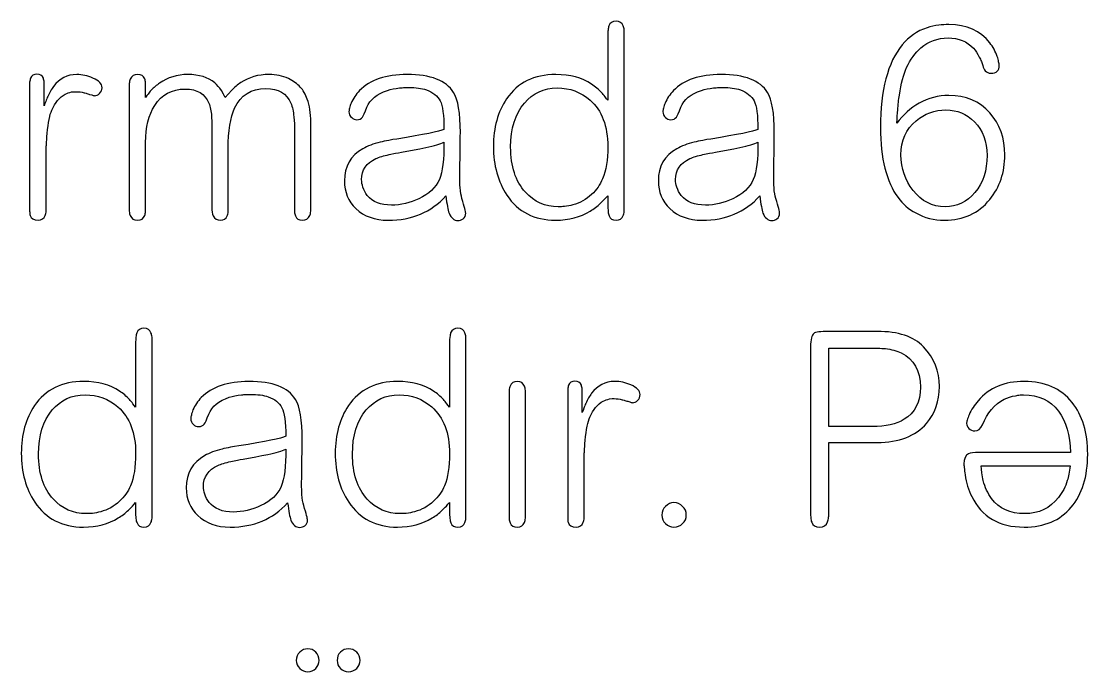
# Model space of a CAD drawing. Header units: centimetres. Extents: x -18.6 to 18.8, y -13 to 11.8.
# Drawn here: x -9.683 to -7.903, y 6.464 to 7.551 of the extents above; entities that cross this region are included whole.
import ezdxf

# ---------------------------------------------------------------- set-up
doc = ezdxf.new("R2010")
doc.units = ezdxf.units.CM
doc.header["$MEASUREMENT"] = 0
doc.layers.add('Layer 1', color=7, linetype='Continuous')

msp = doc.modelspace()

# ---------------------------------------------------------------- linework, layer by layer
at = {"layer": 'Layer 1', "color": 250}
for points, knots in [([(-8.70405, 7.52813), (-8.70405, 7.53142), (-8.7039, 7.53396), (-8.7036, 7.53576), (-8.7033, 7.53875), (-8.70285, 7.54114), (-8.70225, 7.54294), (-8.70016, 7.54803), (-8.69612, 7.55057), (-8.69013, 7.55057), (-8.68415, 7.55057), (-8.68026, 7.54803), (-8.67846, 7.54294), (-8.67757, 7.54114), (-8.67697, 7.53875), (-8.67667, 7.53576), (-8.67667, 7.53576), (-8.67667, 7.23323), (-8.67667, 7.23323), (-8.67697, 7.23023), (-8.67757, 7.22784), (-8.67846, 7.22604), (-8.68026, 7.22096), (-8.68415, 7.21841), (-8.69013, 7.21841), (-8.69612, 7.21841), (-8.70001, 7.22081), (-8.7018, 7.2256), (-8.7027, 7.22769), (-8.7033, 7.23008), (-8.7036, 7.23278), (-8.7036, 7.23278), (-8.70405, 7.24086), (-8.70405, 7.24086), (-8.70405, 7.24086), (-8.70405, 7.25926), (-8.70405, 7.25926), (-8.70405, 7.25926), (-8.70674, 7.25657), (-8.70674, 7.25657), (-8.70674, 7.25657), (-8.70944, 7.25342), (-8.70944, 7.25342), (-8.71183, 7.25103), (-8.71407, 7.24879), (-8.71617, 7.24669), (-8.72155, 7.2416), (-8.72724, 7.23727), (-8.73323, 7.23367), (-8.74968, 7.2235), (-8.76898, 7.21841), (-8.79113, 7.21841), (-8.82674, 7.21841), (-8.85382, 7.23233), (-8.87237, 7.26016), (-8.88733, 7.2826), (-8.89481, 7.30983), (-8.89481, 7.34185), (-8.89481, 7.37297), (-8.88748, 7.39945), (-8.87282, 7.4213), (-8.85427, 7.44823), (-8.82689, 7.4617), (-8.79068, 7.4617), (-8.76704, 7.4617), (-8.74714, 7.45631), (-8.73098, 7.44554), (-8.725, 7.44165), (-8.71946, 7.43701), (-8.71437, 7.43162), (-8.71258, 7.42953), (-8.71063, 7.42713), (-8.70854, 7.42444), (-8.70854, 7.42444), (-8.70629, 7.4213), (-8.70629, 7.4213), (-8.70629, 7.4213), (-8.70405, 7.41861), (-8.70405, 7.41861), (-8.70405, 7.41861), (-8.70405, 7.52813), (-8.70405, 7.52813)], [0, 0, 0, 0, 0.037037, 0.037037, 0.037037, 0.0740741, 0.0740741, 0.0740741, 0.1111111, 0.1111111, 0.1111111, 0.1481481, 0.1481481, 0.1481481, 0.1851852, 0.1851852, 0.1851852, 0.2222222, 0.2222222, 0.2222222, 0.2592593, 0.2592593, 0.2592593, 0.2962963, 0.2962963, 0.2962963, 0.3333333, 0.3333333, 0.3333333, 0.3703704, 0.3703704, 0.3703704, 0.4074074, 0.4074074, 0.4074074, 0.4444444, 0.4444444, 0.4444444, 0.4814815, 0.4814815, 0.4814815, 0.5185185, 0.5185185, 0.5185185, 0.5555556, 0.5555556, 0.5555556, 0.5925926, 0.5925926, 0.5925926, 0.6296296, 0.6296296, 0.6296296, 0.6666667, 0.6666667, 0.6666667, 0.7037037, 0.7037037, 0.7037037, 0.7407407, 0.7407407, 0.7407407, 0.7777778, 0.7777778, 0.7777778, 0.8148148, 0.8148148, 0.8148148, 0.8518519, 0.8518519, 0.8518519, 0.8888889, 0.8888889, 0.8888889, 0.9259259, 0.9259259, 0.9259259, 0.962963, 0.962963, 0.962963, 1, 1, 1, 1]), ([(-8.22152, 7.38045), (-8.21135, 7.39452), (-8.19908, 7.40559), (-8.18471, 7.41367), (-8.16915, 7.42235), (-8.15254, 7.42668), (-8.13489, 7.42668), (-8.10676, 7.42668), (-8.08402, 7.41696), (-8.06666, 7.39751), (-8.04991, 7.37896), (-8.04153, 7.35562), (-8.04153, 7.32749), (-8.04153, 7.29846), (-8.04991, 7.27362), (-8.06666, 7.25298), (-8.08552, 7.22993), (-8.11065, 7.21841), (-8.14207, 7.21841), (-8.15973, 7.21841), (-8.17574, 7.22245), (-8.1901, 7.23053), (-8.20207, 7.23712), (-8.21194, 7.24564), (-8.21972, 7.25612), (-8.23917, 7.28245), (-8.2489, 7.3215), (-8.2489, 7.37327), (-8.2489, 7.43581), (-8.23693, 7.48174), (-8.21299, 7.51107), (-8.20162, 7.52484), (-8.18771, 7.53441), (-8.17125, 7.5398), (-8.16496, 7.54189), (-8.15838, 7.54339), (-8.1515, 7.54429), (-8.14641, 7.54488), (-8.14087, 7.54518), (-8.13489, 7.54518), (-8.10497, 7.54518), (-8.08222, 7.53501), (-8.06666, 7.51466), (-8.06128, 7.50778), (-8.05709, 7.50015), (-8.05409, 7.49177), (-8.0532, 7.48878), (-8.05245, 7.48578), (-8.05185, 7.48279), (-8.05125, 7.4804), (-8.05095, 7.47845), (-8.05095, 7.47696), (-8.05095, 7.46828), (-8.05544, 7.46394), (-8.06442, 7.46394), (-8.06861, 7.46394), (-8.0719, 7.46529), (-8.07429, 7.46798), (-8.07579, 7.47007), (-8.07714, 7.47307), (-8.07833, 7.47696), (-8.07923, 7.47935), (-8.07998, 7.48145), (-8.08058, 7.48324), (-8.08177, 7.48593), (-8.08297, 7.48848), (-8.08417, 7.49087), (-8.08686, 7.49656), (-8.09015, 7.50149), (-8.09404, 7.50568), (-8.10452, 7.51706), (-8.11858, 7.52274), (-8.13624, 7.52274), (-8.15359, 7.52274), (-8.1687, 7.5172), (-8.18157, 7.50613), (-8.19115, 7.49775), (-8.19908, 7.48683), (-8.20536, 7.47337), (-8.21075, 7.462), (-8.21479, 7.44658), (-8.21748, 7.42713), (-8.21868, 7.41965), (-8.21957, 7.41142), (-8.22017, 7.40245), (-8.22077, 7.39616), (-8.22122, 7.38883), (-8.22152, 7.38045)], [0, 0, 0, 0, 0.0344828, 0.0344828, 0.0344828, 0.0689655, 0.0689655, 0.0689655, 0.1034483, 0.1034483, 0.1034483, 0.137931, 0.137931, 0.137931, 0.1724138, 0.1724138, 0.1724138, 0.2068966, 0.2068966, 0.2068966, 0.2413793, 0.2413793, 0.2413793, 0.2758621, 0.2758621, 0.2758621, 0.3103448, 0.3103448, 0.3103448, 0.3448276, 0.3448276, 0.3448276, 0.3793103, 0.3793103, 0.3793103, 0.4137931, 0.4137931, 0.4137931, 0.4482759, 0.4482759, 0.4482759, 0.4827586, 0.4827586, 0.4827586, 0.5172414, 0.5172414, 0.5172414, 0.5517241, 0.5517241, 0.5517241, 0.5862069, 0.5862069, 0.5862069, 0.6206897, 0.6206897, 0.6206897, 0.6551724, 0.6551724, 0.6551724, 0.6896552, 0.6896552, 0.6896552, 0.7241379, 0.7241379, 0.7241379, 0.7586207, 0.7586207, 0.7586207, 0.7931034, 0.7931034, 0.7931034, 0.8275862, 0.8275862, 0.8275862, 0.862069, 0.862069, 0.862069, 0.8965517, 0.8965517, 0.8965517, 0.9310345, 0.9310345, 0.9310345, 0.9655172, 0.9655172, 0.9655172, 1, 1, 1, 1]), ([(-9.64127, 7.23367), (-9.64127, 7.23068), (-9.64172, 7.22829), (-9.64262, 7.22649), (-9.64441, 7.22111), (-9.64845, 7.21841), (-9.65473, 7.21841), (-9.66162, 7.21841), (-9.66596, 7.22111), (-9.66775, 7.22649), (-9.66835, 7.22829), (-9.66865, 7.23068), (-9.66865, 7.23367), (-9.66865, 7.23367), (-9.66865, 7.44868), (-9.66865, 7.44868), (-9.66835, 7.45137), (-9.6679, 7.45362), (-9.6673, 7.45541), (-9.66551, 7.4599), (-9.66192, 7.46214), (-9.65653, 7.46214), (-9.65114, 7.46214), (-9.64755, 7.4599), (-9.64576, 7.45541), (-9.64516, 7.45362), (-9.64471, 7.45137), (-9.64441, 7.44868), (-9.64441, 7.44868), (-9.64441, 7.40963), (-9.64441, 7.40963), (-9.64441, 7.40963), (-9.64306, 7.41322), (-9.64306, 7.41322), (-9.64306, 7.41322), (-9.64172, 7.41681), (-9.64172, 7.41681), (-9.64082, 7.4198), (-9.63977, 7.4225), (-9.63858, 7.42489), (-9.63558, 7.43147), (-9.63229, 7.43716), (-9.6287, 7.44195), (-9.61883, 7.45511), (-9.60596, 7.4617), (-9.5901, 7.4617), (-9.58112, 7.4617), (-9.57214, 7.45975), (-9.56317, 7.45586), (-9.55299, 7.45137), (-9.54791, 7.44599), (-9.54791, 7.4397), (-9.54791, 7.43581), (-9.54925, 7.43252), (-9.55195, 7.42983), (-9.55464, 7.42743), (-9.55733, 7.42624), (-9.56002, 7.42624), (-9.56062, 7.42624), (-9.56347, 7.42698), (-9.56855, 7.42848), (-9.57065, 7.42908), (-9.57259, 7.42968), (-9.57439, 7.43028), (-9.57618, 7.43087), (-9.57723, 7.43117), (-9.57753, 7.43117), (-9.58202, 7.43237), (-9.58651, 7.43297), (-9.591, 7.43297), (-9.591, 7.43297), (-9.59459, 7.43297), (-9.59459, 7.43297), (-9.59459, 7.43297), (-9.59908, 7.43252), (-9.59908, 7.43252), (-9.60267, 7.43162), (-9.60611, 7.43043), (-9.6094, 7.42893), (-9.61868, 7.42384), (-9.62616, 7.41486), (-9.63184, 7.402), (-9.63513, 7.39482), (-9.63768, 7.3818), (-9.63947, 7.36295), (-9.64007, 7.35666), (-9.64052, 7.35023), (-9.64082, 7.34365), (-9.64112, 7.34125), (-9.64127, 7.33901), (-9.64127, 7.33691), (-9.64127, 7.33691), (-9.64127, 7.23367), (-9.64127, 7.23367)], [0, 0, 0, 0, 0.0322581, 0.0322581, 0.0322581, 0.0645161, 0.0645161, 0.0645161, 0.0967742, 0.0967742, 0.0967742, 0.1290323, 0.1290323, 0.1290323, 0.1612903, 0.1612903, 0.1612903, 0.1935484, 0.1935484, 0.1935484, 0.2258065, 0.2258065, 0.2258065, 0.2580645, 0.2580645, 0.2580645, 0.2903226, 0.2903226, 0.2903226, 0.3225806, 0.3225806, 0.3225806, 0.3548387, 0.3548387, 0.3548387, 0.3870968, 0.3870968, 0.3870968, 0.4193548, 0.4193548, 0.4193548, 0.4516129, 0.4516129, 0.4516129, 0.483871, 0.483871, 0.483871, 0.516129, 0.516129, 0.516129, 0.5483871, 0.5483871, 0.5483871, 0.5806452, 0.5806452, 0.5806452, 0.6129032, 0.6129032, 0.6129032, 0.6451613, 0.6451613, 0.6451613, 0.6774194, 0.6774194, 0.6774194, 0.7096774, 0.7096774, 0.7096774, 0.7419355, 0.7419355, 0.7419355, 0.7741935, 0.7741935, 0.7741935, 0.8064516, 0.8064516, 0.8064516, 0.8387097, 0.8387097, 0.8387097, 0.8709677, 0.8709677, 0.8709677, 0.9032258, 0.9032258, 0.9032258, 0.9354839, 0.9354839, 0.9354839, 0.9677419, 0.9677419, 0.9677419, 1, 1, 1, 1]), ([(-9.19959, 7.23323), (-9.19989, 7.23023), (-9.20049, 7.22784), (-9.20139, 7.22604), (-9.20348, 7.22096), (-9.20752, 7.21841), (-9.2135, 7.21841), (-9.21949, 7.21841), (-9.22338, 7.22081), (-9.22517, 7.2256), (-9.22607, 7.22769), (-9.22667, 7.23008), (-9.22697, 7.23278), (-9.22697, 7.23278), (-9.22697, 7.37955), (-9.22697, 7.37955), (-9.22697, 7.37955), (-9.22787, 7.39122), (-9.22787, 7.39122), (-9.22847, 7.4002), (-9.23011, 7.40768), (-9.23281, 7.41367), (-9.23969, 7.43013), (-9.2536, 7.43836), (-9.27455, 7.43836), (-9.29909, 7.43836), (-9.31644, 7.42743), (-9.32662, 7.40559), (-9.3338, 7.38973), (-9.33739, 7.36729), (-9.33739, 7.33826), (-9.33739, 7.33826), (-9.33739, 7.23278), (-9.33739, 7.23278), (-9.33769, 7.22978), (-9.33829, 7.22739), (-9.33919, 7.2256), (-9.34098, 7.22081), (-9.34472, 7.21841), (-9.35041, 7.21841), (-9.35609, 7.21841), (-9.36013, 7.22081), (-9.36253, 7.2256), (-9.36402, 7.22889), (-9.36477, 7.23382), (-9.36477, 7.24041), (-9.36477, 7.24041), (-9.36477, 7.38135), (-9.36477, 7.38135), (-9.36477, 7.38135), (-9.36522, 7.39212), (-9.36522, 7.39212), (-9.36582, 7.4005), (-9.36731, 7.40768), (-9.36971, 7.41367), (-9.37599, 7.42953), (-9.38916, 7.43746), (-9.40921, 7.43746), (-9.43135, 7.43746), (-9.44826, 7.42833), (-9.45993, 7.41008), (-9.4701, 7.39422), (-9.47519, 7.37357), (-9.47519, 7.34813), (-9.47519, 7.34813), (-9.47519, 7.23367), (-9.47519, 7.23367), (-9.47549, 7.23068), (-9.47594, 7.22814), (-9.47654, 7.22604), (-9.47863, 7.22096), (-9.48267, 7.21841), (-9.48866, 7.21841), (-9.49494, 7.21841), (-9.49898, 7.22096), (-9.50077, 7.22604), (-9.50167, 7.22784), (-9.50227, 7.23023), (-9.50257, 7.23323), (-9.50257, 7.23323), (-9.50257, 7.44643), (-9.50257, 7.44643), (-9.50227, 7.44943), (-9.50167, 7.45197), (-9.50077, 7.45407), (-9.49868, 7.45915), (-9.49464, 7.4617), (-9.48866, 7.4617), (-9.48267, 7.4617), (-9.47863, 7.4593), (-9.47654, 7.45451), (-9.47594, 7.45242), (-9.47549, 7.45003), (-9.47519, 7.44733), (-9.47519, 7.44733), (-9.47519, 7.42354), (-9.47519, 7.42354), (-9.47369, 7.42564), (-9.47235, 7.42743), (-9.47115, 7.42893), (-9.46935, 7.43102), (-9.46771, 7.43312), (-9.46621, 7.43521), (-9.46172, 7.44), (-9.45694, 7.44404), (-9.45185, 7.44733), (-9.43838, 7.45691), (-9.42267, 7.4617), (-9.40472, 7.4617), (-9.38587, 7.4617), (-9.3709, 7.45706), (-9.35983, 7.44778), (-9.35564, 7.44419), (-9.3519, 7.44), (-9.34861, 7.43521), (-9.34861, 7.43521), (-9.34502, 7.42893), (-9.34502, 7.42893), (-9.34442, 7.42743), (-9.34352, 7.42549), (-9.34233, 7.42309), (-9.34233, 7.42309), (-9.33739, 7.42893), (-9.33739, 7.42893), (-9.33739, 7.42893), (-9.33155, 7.43566), (-9.33155, 7.43566), (-9.32677, 7.44045), (-9.32168, 7.44464), (-9.31629, 7.44823), (-9.30283, 7.45721), (-9.28712, 7.4617), (-9.26916, 7.4617), (-9.25749, 7.4617), (-9.24672, 7.45945), (-9.23684, 7.45496), (-9.22906, 7.45107), (-9.22248, 7.44628), (-9.2171, 7.4406), (-9.21231, 7.43551), (-9.20842, 7.42878), (-9.20542, 7.4204), (-9.20153, 7.40993), (-9.19959, 7.39721), (-9.19959, 7.38225), (-9.19959, 7.38225), (-9.19959, 7.23323), (-9.19959, 7.23323)], [0, 0, 0, 0, 0.0204082, 0.0204082, 0.0204082, 0.0408163, 0.0408163, 0.0408163, 0.0612245, 0.0612245, 0.0612245, 0.0816327, 0.0816327, 0.0816327, 0.1020408, 0.1020408, 0.1020408, 0.122449, 0.122449, 0.122449, 0.1428571, 0.1428571, 0.1428571, 0.1632653, 0.1632653, 0.1632653, 0.1836735, 0.1836735, 0.1836735, 0.2040816, 0.2040816, 0.2040816, 0.2244898, 0.2244898, 0.2244898, 0.244898, 0.244898, 0.244898, 0.2653061, 0.2653061, 0.2653061, 0.2857143, 0.2857143, 0.2857143, 0.3061224, 0.3061224, 0.3061224, 0.3265306, 0.3265306, 0.3265306, 0.3469388, 0.3469388, 0.3469388, 0.3673469, 0.3673469, 0.3673469, 0.3877551, 0.3877551, 0.3877551, 0.4081633, 0.4081633, 0.4081633, 0.4285714, 0.4285714, 0.4285714, 0.4489796, 0.4489796, 0.4489796, 0.4693878, 0.4693878, 0.4693878, 0.4897959, 0.4897959, 0.4897959, 0.5102041, 0.5102041, 0.5102041, 0.5306122, 0.5306122, 0.5306122, 0.5510204, 0.5510204, 0.5510204, 0.5714286, 0.5714286, 0.5714286, 0.5918367, 0.5918367, 0.5918367, 0.6122449, 0.6122449, 0.6122449, 0.6326531, 0.6326531, 0.6326531, 0.6530612, 0.6530612, 0.6530612, 0.6734694, 0.6734694, 0.6734694, 0.6938776, 0.6938776, 0.6938776, 0.7142857, 0.7142857, 0.7142857, 0.7346939, 0.7346939, 0.7346939, 0.755102, 0.755102, 0.755102, 0.7755102, 0.7755102, 0.7755102, 0.7959184, 0.7959184, 0.7959184, 0.8163265, 0.8163265, 0.8163265, 0.8367347, 0.8367347, 0.8367347, 0.8571429, 0.8571429, 0.8571429, 0.877551, 0.877551, 0.877551, 0.8979592, 0.8979592, 0.8979592, 0.9183673, 0.9183673, 0.9183673, 0.9387755, 0.9387755, 0.9387755, 0.9591837, 0.9591837, 0.9591837, 0.9795918, 0.9795918, 0.9795918, 1, 1, 1, 1]), ([(-8.9774, 7.37013), (-8.9774, 7.39377), (-8.9795, 7.40963), (-8.98369, 7.41771), (-8.98818, 7.42609), (-8.99581, 7.43222), (-9.00658, 7.43611), (-9.01466, 7.4388), (-9.02453, 7.44015), (-9.0362, 7.44015), (-9.0362, 7.44015), (-9.04294, 7.44015), (-9.04294, 7.44015), (-9.04563, 7.43985), (-9.04847, 7.43955), (-9.05147, 7.43925), (-9.05895, 7.43836), (-9.06568, 7.43701), (-9.07166, 7.43521), (-9.08932, 7.42953), (-9.10069, 7.4201), (-9.10578, 7.40693), (-9.10937, 7.39796), (-9.11191, 7.39242), (-9.11341, 7.39033), (-9.1155, 7.38763), (-9.11865, 7.38629), (-9.12283, 7.38629), (-9.12613, 7.38629), (-9.12897, 7.38748), (-9.13136, 7.38988), (-9.13436, 7.39227), (-9.13585, 7.39556), (-9.13585, 7.39975), (-9.13585, 7.40125), (-9.13555, 7.40319), (-9.13495, 7.40559), (-9.13436, 7.40828), (-9.13346, 7.41112), (-9.13226, 7.41412), (-9.12897, 7.4216), (-9.12433, 7.42848), (-9.11835, 7.43476), (-9.10069, 7.45272), (-9.07421, 7.4617), (-9.0389, 7.4617), (-8.9994, 7.4617), (-8.97351, 7.45167), (-8.96125, 7.43162), (-8.95376, 7.41965), (-8.95002, 7.39736), (-8.95002, 7.36474), (-8.95002, 7.36085), (-8.95017, 7.34843), (-8.95047, 7.32749), (-8.95077, 7.30654), (-8.95092, 7.29427), (-8.95092, 7.29068), (-8.95092, 7.2838), (-8.95077, 7.27781), (-8.95047, 7.27273), (-8.94987, 7.26524), (-8.94883, 7.25926), (-8.94733, 7.25477), (-8.94314, 7.24041), (-8.94105, 7.23218), (-8.94105, 7.23008), (-8.94105, 7.22619), (-8.94254, 7.22305), (-8.94554, 7.22066), (-8.94823, 7.21886), (-8.95107, 7.21796), (-8.95406, 7.21796), (-8.96065, 7.21796), (-8.96558, 7.222), (-8.96888, 7.23008), (-8.97067, 7.23547), (-8.97247, 7.24505), (-8.97426, 7.25881), (-8.9988, 7.23188), (-9.03082, 7.21841), (-9.07032, 7.21841), (-9.09276, 7.21841), (-9.11072, 7.22485), (-9.12418, 7.23771), (-9.13705, 7.24998), (-9.14348, 7.26539), (-9.14348, 7.28395), (-9.14348, 7.30848), (-9.13316, 7.32644), (-9.11251, 7.33781), (-9.10473, 7.3423), (-9.09516, 7.34589), (-9.08378, 7.34858), (-9.07959, 7.34978), (-9.07481, 7.35083), (-9.06942, 7.35173), (-9.06942, 7.35173), (-9.06269, 7.35307), (-9.06269, 7.35307), (-9.06269, 7.35307), (-9.05595, 7.35397), (-9.05595, 7.35397), (-9.01077, 7.36115), (-8.98459, 7.36654), (-8.9774, 7.37013)], [0, 0, 0, 0, 0.0285714, 0.0285714, 0.0285714, 0.0571429, 0.0571429, 0.0571429, 0.0857143, 0.0857143, 0.0857143, 0.1142857, 0.1142857, 0.1142857, 0.1428571, 0.1428571, 0.1428571, 0.1714286, 0.1714286, 0.1714286, 0.2, 0.2, 0.2, 0.2285714, 0.2285714, 0.2285714, 0.2571429, 0.2571429, 0.2571429, 0.2857143, 0.2857143, 0.2857143, 0.3142857, 0.3142857, 0.3142857, 0.3428571, 0.3428571, 0.3428571, 0.3714286, 0.3714286, 0.3714286, 0.4, 0.4, 0.4, 0.4285714, 0.4285714, 0.4285714, 0.4571429, 0.4571429, 0.4571429, 0.4857143, 0.4857143, 0.4857143, 0.5142857, 0.5142857, 0.5142857, 0.5428571, 0.5428571, 0.5428571, 0.5714286, 0.5714286, 0.5714286, 0.6, 0.6, 0.6, 0.6285714, 0.6285714, 0.6285714, 0.6571429, 0.6571429, 0.6571429, 0.6857143, 0.6857143, 0.6857143, 0.7142857, 0.7142857, 0.7142857, 0.7428571, 0.7428571, 0.7428571, 0.7714286, 0.7714286, 0.7714286, 0.8, 0.8, 0.8, 0.8285714, 0.8285714, 0.8285714, 0.8571429, 0.8571429, 0.8571429, 0.8857143, 0.8857143, 0.8857143, 0.9142857, 0.9142857, 0.9142857, 0.9428571, 0.9428571, 0.9428571, 0.9714286, 0.9714286, 0.9714286, 1, 1, 1, 1]), ([(-8.45358, 7.37013), (-8.45358, 7.39377), (-8.45568, 7.40963), (-8.45987, 7.41771), (-8.46436, 7.42609), (-8.47199, 7.43222), (-8.48276, 7.43611), (-8.49084, 7.4388), (-8.50071, 7.44015), (-8.51238, 7.44015), (-8.51238, 7.44015), (-8.51912, 7.44015), (-8.51912, 7.44015), (-8.52181, 7.43985), (-8.52465, 7.43955), (-8.52765, 7.43925), (-8.53513, 7.43836), (-8.54186, 7.43701), (-8.54784, 7.43521), (-8.5655, 7.42953), (-8.57687, 7.4201), (-8.58196, 7.40693), (-8.58555, 7.39796), (-8.58809, 7.39242), (-8.58959, 7.39033), (-8.59168, 7.38763), (-8.59483, 7.38629), (-8.59901, 7.38629), (-8.60231, 7.38629), (-8.60515, 7.38748), (-8.60754, 7.38988), (-8.61054, 7.39227), (-8.61203, 7.39556), (-8.61203, 7.39975), (-8.61203, 7.40125), (-8.61173, 7.40319), (-8.61113, 7.40559), (-8.61054, 7.40828), (-8.60964, 7.41112), (-8.60844, 7.41412), (-8.60515, 7.4216), (-8.60051, 7.42848), (-8.59453, 7.43476), (-8.57687, 7.45272), (-8.55039, 7.4617), (-8.51508, 7.4617), (-8.47558, 7.4617), (-8.44969, 7.45167), (-8.43743, 7.43162), (-8.42994, 7.41965), (-8.4262, 7.39736), (-8.4262, 7.36474), (-8.4262, 7.36085), (-8.42635, 7.34843), (-8.42665, 7.32749), (-8.42695, 7.30654), (-8.4271, 7.29427), (-8.4271, 7.29068), (-8.4271, 7.2838), (-8.42695, 7.27781), (-8.42665, 7.27273), (-8.42605, 7.26524), (-8.42501, 7.25926), (-8.42351, 7.25477), (-8.41932, 7.24041), (-8.41723, 7.23218), (-8.41723, 7.23008), (-8.41723, 7.22619), (-8.41872, 7.22305), (-8.42172, 7.22066), (-8.42441, 7.21886), (-8.42725, 7.21796), (-8.43024, 7.21796), (-8.43683, 7.21796), (-8.44176, 7.222), (-8.44506, 7.23008), (-8.44685, 7.23547), (-8.44865, 7.24505), (-8.45044, 7.25881), (-8.47498, 7.23188), (-8.507, 7.21841), (-8.5465, 7.21841), (-8.56894, 7.21841), (-8.5869, 7.22485), (-8.60036, 7.23771), (-8.61323, 7.24998), (-8.61966, 7.26539), (-8.61966, 7.28395), (-8.61966, 7.30848), (-8.60934, 7.32644), (-8.58869, 7.33781), (-8.58091, 7.3423), (-8.57134, 7.34589), (-8.55996, 7.34858), (-8.55577, 7.34978), (-8.55099, 7.35083), (-8.5456, 7.35173), (-8.5456, 7.35173), (-8.53887, 7.35307), (-8.53887, 7.35307), (-8.53887, 7.35307), (-8.53213, 7.35397), (-8.53213, 7.35397), (-8.48695, 7.36115), (-8.46077, 7.36654), (-8.45358, 7.37013)], [0, 0, 0, 0, 0.0285714, 0.0285714, 0.0285714, 0.0571429, 0.0571429, 0.0571429, 0.0857143, 0.0857143, 0.0857143, 0.1142857, 0.1142857, 0.1142857, 0.1428571, 0.1428571, 0.1428571, 0.1714286, 0.1714286, 0.1714286, 0.2, 0.2, 0.2, 0.2285714, 0.2285714, 0.2285714, 0.2571429, 0.2571429, 0.2571429, 0.2857143, 0.2857143, 0.2857143, 0.3142857, 0.3142857, 0.3142857, 0.3428571, 0.3428571, 0.3428571, 0.3714286, 0.3714286, 0.3714286, 0.4, 0.4, 0.4, 0.4285714, 0.4285714, 0.4285714, 0.4571429, 0.4571429, 0.4571429, 0.4857143, 0.4857143, 0.4857143, 0.5142857, 0.5142857, 0.5142857, 0.5428571, 0.5428571, 0.5428571, 0.5714286, 0.5714286, 0.5714286, 0.6, 0.6, 0.6, 0.6285714, 0.6285714, 0.6285714, 0.6571429, 0.6571429, 0.6571429, 0.6857143, 0.6857143, 0.6857143, 0.7142857, 0.7142857, 0.7142857, 0.7428571, 0.7428571, 0.7428571, 0.7714286, 0.7714286, 0.7714286, 0.8, 0.8, 0.8, 0.8285714, 0.8285714, 0.8285714, 0.8571429, 0.8571429, 0.8571429, 0.8857143, 0.8857143, 0.8857143, 0.9142857, 0.9142857, 0.9142857, 0.9428571, 0.9428571, 0.9428571, 0.9714286, 0.9714286, 0.9714286, 1, 1, 1, 1]), ([(-8.86609, 7.3405), (-8.86609, 7.30848), (-8.85786, 7.28335), (-8.8414, 7.2651), (-8.82674, 7.24894), (-8.80848, 7.24086), (-8.78664, 7.24086), (-8.78305, 7.24086), (-8.77961, 7.24101), (-8.77632, 7.24131), (-8.77153, 7.2419), (-8.76689, 7.2428), (-8.7624, 7.244), (-8.75043, 7.24729), (-8.73996, 7.25313), (-8.73098, 7.2615), (-8.7229, 7.26899), (-8.71677, 7.27766), (-8.71258, 7.28754), (-8.70689, 7.3013), (-8.70405, 7.31911), (-8.70405, 7.34095), (-8.70405, 7.37566), (-8.71392, 7.4017), (-8.73367, 7.41905), (-8.74894, 7.43252), (-8.76719, 7.43925), (-8.78843, 7.43925), (-8.81058, 7.43925), (-8.82883, 7.43087), (-8.8432, 7.41412), (-8.85846, 7.39616), (-8.86609, 7.37162), (-8.86609, 7.3405)], [0, 0, 0, 0, 0.0909091, 0.0909091, 0.0909091, 0.1818182, 0.1818182, 0.1818182, 0.2727273, 0.2727273, 0.2727273, 0.3636364, 0.3636364, 0.3636364, 0.4545455, 0.4545455, 0.4545455, 0.5454545, 0.5454545, 0.5454545, 0.6363636, 0.6363636, 0.6363636, 0.7272727, 0.7272727, 0.7272727, 0.8181818, 0.8181818, 0.8181818, 0.9090909, 0.9090909, 0.9090909, 1, 1, 1, 1]), ([(-8.07115, 7.32659), (-8.07115, 7.34993), (-8.07818, 7.36863), (-8.09225, 7.3827), (-8.10512, 7.39586), (-8.12098, 7.40245), (-8.13983, 7.40245), (-8.15868, 7.40245), (-8.17529, 7.39646), (-8.18965, 7.38449), (-8.20641, 7.37043), (-8.21479, 7.35143), (-8.21479, 7.32749), (-8.21479, 7.30474), (-8.20805, 7.28499), (-8.19459, 7.26824), (-8.18052, 7.24998), (-8.16272, 7.24086), (-8.14117, 7.24086), (-8.12142, 7.24086), (-8.10482, 7.24879), (-8.09135, 7.26465), (-8.07788, 7.28081), (-8.07115, 7.30145), (-8.07115, 7.32659)], [0, 0, 0, 0, 0.125, 0.125, 0.125, 0.25, 0.25, 0.25, 0.375, 0.375, 0.375, 0.5, 0.5, 0.5, 0.625, 0.625, 0.625, 0.75, 0.75, 0.75, 0.875, 0.875, 0.875, 1, 1, 1, 1]), ([(-8.9774, 7.34858), (-8.98339, 7.34559), (-8.99341, 7.3426), (-9.00748, 7.33961), (-9.00748, 7.33961), (-9.01735, 7.33781), (-9.01735, 7.33781), (-9.01735, 7.33781), (-9.02723, 7.33601), (-9.02723, 7.33601), (-9.02723, 7.33601), (-9.04832, 7.33198), (-9.04832, 7.33198), (-9.04832, 7.33198), (-9.05326, 7.33108), (-9.05326, 7.33108), (-9.05326, 7.33108), (-9.0582, 7.33018), (-9.0582, 7.33018), (-9.0582, 7.33018), (-9.06897, 7.32794), (-9.06897, 7.32794), (-9.07795, 7.32614), (-9.08528, 7.3239), (-9.09097, 7.3212), (-9.10683, 7.31402), (-9.11476, 7.30235), (-9.11476, 7.28619), (-9.11476, 7.282), (-9.11401, 7.27781), (-9.11251, 7.27362), (-9.11101, 7.26854), (-9.10862, 7.2639), (-9.10533, 7.25971), (-9.09635, 7.24894), (-9.08289, 7.24355), (-9.06493, 7.24355), (-9.04937, 7.24355), (-9.03411, 7.24714), (-9.01915, 7.25432), (-9.00239, 7.2621), (-8.99102, 7.27273), (-8.98503, 7.28619), (-8.97965, 7.29906), (-8.97711, 7.31986), (-8.9774, 7.34858)], [0, 0, 0, 0, 0.0666667, 0.0666667, 0.0666667, 0.1333333, 0.1333333, 0.1333333, 0.2, 0.2, 0.2, 0.2666667, 0.2666667, 0.2666667, 0.3333333, 0.3333333, 0.3333333, 0.4, 0.4, 0.4, 0.4666667, 0.4666667, 0.4666667, 0.5333333, 0.5333333, 0.5333333, 0.6, 0.6, 0.6, 0.6666667, 0.6666667, 0.6666667, 0.7333333, 0.7333333, 0.7333333, 0.8, 0.8, 0.8, 0.8666667, 0.8666667, 0.8666667, 0.9333333, 0.9333333, 0.9333333, 1, 1, 1, 1]), ([(-8.45358, 7.34858), (-8.45957, 7.34559), (-8.46959, 7.3426), (-8.48366, 7.33961), (-8.48366, 7.33961), (-8.49353, 7.33781), (-8.49353, 7.33781), (-8.49353, 7.33781), (-8.50341, 7.33601), (-8.50341, 7.33601), (-8.50341, 7.33601), (-8.5245, 7.33198), (-8.5245, 7.33198), (-8.5245, 7.33198), (-8.52944, 7.33108), (-8.52944, 7.33108), (-8.52944, 7.33108), (-8.53438, 7.33018), (-8.53438, 7.33018), (-8.53438, 7.33018), (-8.54515, 7.32794), (-8.54515, 7.32794), (-8.55413, 7.32614), (-8.56146, 7.3239), (-8.56715, 7.3212), (-8.58301, 7.31402), (-8.59094, 7.30235), (-8.59094, 7.28619), (-8.59094, 7.282), (-8.59019, 7.27781), (-8.58869, 7.27362), (-8.58719, 7.26854), (-8.5848, 7.2639), (-8.58151, 7.25971), (-8.57253, 7.24894), (-8.55907, 7.24355), (-8.54111, 7.24355), (-8.52555, 7.24355), (-8.51029, 7.24714), (-8.49533, 7.25432), (-8.47857, 7.2621), (-8.4672, 7.27273), (-8.46121, 7.28619), (-8.45583, 7.29906), (-8.45329, 7.31986), (-8.45358, 7.34858)], [0, 0, 0, 0, 0.0666667, 0.0666667, 0.0666667, 0.1333333, 0.1333333, 0.1333333, 0.2, 0.2, 0.2, 0.2666667, 0.2666667, 0.2666667, 0.3333333, 0.3333333, 0.3333333, 0.4, 0.4, 0.4, 0.4666667, 0.4666667, 0.4666667, 0.5333333, 0.5333333, 0.5333333, 0.6, 0.6, 0.6, 0.6666667, 0.6666667, 0.6666667, 0.7333333, 0.7333333, 0.7333333, 0.8, 0.8, 0.8, 0.8666667, 0.8666667, 0.8666667, 0.9333333, 0.9333333, 0.9333333, 1, 1, 1, 1]), ([(-9.4918, 7.01553), (-9.4918, 7.01882), (-9.49165, 7.02136), (-9.49135, 7.02316), (-9.49105, 7.02615), (-9.4906, 7.02854), (-9.49, 7.03034), (-9.48791, 7.03543), (-9.48387, 7.03797), (-9.47788, 7.03797), (-9.4719, 7.03797), (-9.46801, 7.03543), (-9.46621, 7.03034), (-9.46532, 7.02854), (-9.46472, 7.02615), (-9.46442, 7.02316), (-9.46442, 7.02316), (-9.46442, 6.72063), (-9.46442, 6.72063), (-9.46472, 6.71763), (-9.46532, 6.71524), (-9.46621, 6.71344), (-9.46801, 6.70836), (-9.4719, 6.70581), (-9.47788, 6.70581), (-9.48387, 6.70581), (-9.48776, 6.70821), (-9.48955, 6.713), (-9.49045, 6.71509), (-9.49105, 6.71748), (-9.49135, 6.72018), (-9.49135, 6.72018), (-9.4918, 6.72826), (-9.4918, 6.72826), (-9.4918, 6.72826), (-9.4918, 6.74666), (-9.4918, 6.74666), (-9.4918, 6.74666), (-9.49449, 6.74397), (-9.49449, 6.74397), (-9.49449, 6.74397), (-9.49719, 6.74082), (-9.49719, 6.74082), (-9.49958, 6.73843), (-9.50182, 6.73619), (-9.50392, 6.73409), (-9.5093, 6.729), (-9.51499, 6.72467), (-9.52098, 6.72107), (-9.53743, 6.7109), (-9.55673, 6.70581), (-9.57888, 6.70581), (-9.61449, 6.70581), (-9.64157, 6.71973), (-9.66012, 6.74756), (-9.67508, 6.77), (-9.68256, 6.79723), (-9.68256, 6.82925), (-9.68256, 6.86037), (-9.67523, 6.88685), (-9.66057, 6.9087), (-9.64202, 6.93563), (-9.61464, 6.9491), (-9.57843, 6.9491), (-9.55479, 6.9491), (-9.53489, 6.94371), (-9.51873, 6.93294), (-9.51275, 6.92905), (-9.50721, 6.92441), (-9.50212, 6.91902), (-9.50033, 6.91693), (-9.49838, 6.91453), (-9.49629, 6.91184), (-9.49629, 6.91184), (-9.49404, 6.9087), (-9.49404, 6.9087), (-9.49404, 6.9087), (-9.4918, 6.90601), (-9.4918, 6.90601), (-9.4918, 6.90601), (-9.4918, 7.01553), (-9.4918, 7.01553)], [0, 0, 0, 0, 0.037037, 0.037037, 0.037037, 0.0740741, 0.0740741, 0.0740741, 0.1111111, 0.1111111, 0.1111111, 0.1481481, 0.1481481, 0.1481481, 0.1851852, 0.1851852, 0.1851852, 0.2222222, 0.2222222, 0.2222222, 0.2592593, 0.2592593, 0.2592593, 0.2962963, 0.2962963, 0.2962963, 0.3333333, 0.3333333, 0.3333333, 0.3703704, 0.3703704, 0.3703704, 0.4074074, 0.4074074, 0.4074074, 0.4444444, 0.4444444, 0.4444444, 0.4814815, 0.4814815, 0.4814815, 0.5185185, 0.5185185, 0.5185185, 0.5555556, 0.5555556, 0.5555556, 0.5925926, 0.5925926, 0.5925926, 0.6296296, 0.6296296, 0.6296296, 0.6666667, 0.6666667, 0.6666667, 0.7037037, 0.7037037, 0.7037037, 0.7407407, 0.7407407, 0.7407407, 0.7777778, 0.7777778, 0.7777778, 0.8148148, 0.8148148, 0.8148148, 0.8518519, 0.8518519, 0.8518519, 0.8888889, 0.8888889, 0.8888889, 0.9259259, 0.9259259, 0.9259259, 0.962963, 0.962963, 0.962963, 1, 1, 1, 1]), ([(-8.96798, 7.01553), (-8.96798, 7.01882), (-8.96783, 7.02136), (-8.96753, 7.02316), (-8.96723, 7.02615), (-8.96678, 7.02854), (-8.96618, 7.03034), (-8.96409, 7.03543), (-8.96005, 7.03797), (-8.95406, 7.03797), (-8.94808, 7.03797), (-8.94419, 7.03543), (-8.94239, 7.03034), (-8.9415, 7.02854), (-8.9409, 7.02615), (-8.9406, 7.02316), (-8.9406, 7.02316), (-8.9406, 6.72063), (-8.9406, 6.72063), (-8.9409, 6.71763), (-8.9415, 6.71524), (-8.94239, 6.71344), (-8.94419, 6.70836), (-8.94808, 6.70581), (-8.95406, 6.70581), (-8.96005, 6.70581), (-8.96394, 6.70821), (-8.96573, 6.713), (-8.96663, 6.71509), (-8.96723, 6.71748), (-8.96753, 6.72018), (-8.96753, 6.72018), (-8.96798, 6.72826), (-8.96798, 6.72826), (-8.96798, 6.72826), (-8.96798, 6.74666), (-8.96798, 6.74666), (-8.96798, 6.74666), (-8.97067, 6.74397), (-8.97067, 6.74397), (-8.97067, 6.74397), (-8.97337, 6.74082), (-8.97337, 6.74082), (-8.97576, 6.73843), (-8.978, 6.73619), (-8.9801, 6.73409), (-8.98548, 6.729), (-8.99117, 6.72467), (-8.99716, 6.72107), (-9.01361, 6.7109), (-9.03291, 6.70581), (-9.05506, 6.70581), (-9.09067, 6.70581), (-9.11775, 6.71973), (-9.1363, 6.74756), (-9.15126, 6.77), (-9.15874, 6.79723), (-9.15874, 6.82925), (-9.15874, 6.86037), (-9.15141, 6.88685), (-9.13675, 6.9087), (-9.1182, 6.93563), (-9.09082, 6.9491), (-9.05461, 6.9491), (-9.03097, 6.9491), (-9.01107, 6.94371), (-8.99491, 6.93294), (-8.98893, 6.92905), (-8.98339, 6.92441), (-8.9783, 6.91902), (-8.97651, 6.91693), (-8.97456, 6.91453), (-8.97247, 6.91184), (-8.97247, 6.91184), (-8.97022, 6.9087), (-8.97022, 6.9087), (-8.97022, 6.9087), (-8.96798, 6.90601), (-8.96798, 6.90601), (-8.96798, 6.90601), (-8.96798, 7.01553), (-8.96798, 7.01553)], [0, 0, 0, 0, 0.037037, 0.037037, 0.037037, 0.0740741, 0.0740741, 0.0740741, 0.1111111, 0.1111111, 0.1111111, 0.1481481, 0.1481481, 0.1481481, 0.1851852, 0.1851852, 0.1851852, 0.2222222, 0.2222222, 0.2222222, 0.2592593, 0.2592593, 0.2592593, 0.2962963, 0.2962963, 0.2962963, 0.3333333, 0.3333333, 0.3333333, 0.3703704, 0.3703704, 0.3703704, 0.4074074, 0.4074074, 0.4074074, 0.4444444, 0.4444444, 0.4444444, 0.4814815, 0.4814815, 0.4814815, 0.5185185, 0.5185185, 0.5185185, 0.5555556, 0.5555556, 0.5555556, 0.5925926, 0.5925926, 0.5925926, 0.6296296, 0.6296296, 0.6296296, 0.6666667, 0.6666667, 0.6666667, 0.7037037, 0.7037037, 0.7037037, 0.7407407, 0.7407407, 0.7407407, 0.7777778, 0.7777778, 0.7777778, 0.8148148, 0.8148148, 0.8148148, 0.8518519, 0.8518519, 0.8518519, 0.8888889, 0.8888889, 0.8888889, 0.9259259, 0.9259259, 0.9259259, 0.962963, 0.962963, 0.962963, 1, 1, 1, 1]), ([(-8.25429, 7.03258), (-8.21928, 7.03258), (-8.19354, 7.02406), (-8.17708, 7.007), (-8.15943, 6.98845), (-8.1506, 6.9663), (-8.1506, 6.94057), (-8.1506, 6.91633), (-8.15778, 6.89583), (-8.17215, 6.87907), (-8.1907, 6.85783), (-8.21808, 6.8472), (-8.25429, 6.8472), (-8.25429, 6.8472), (-8.33508, 6.8472), (-8.33508, 6.8472), (-8.33508, 6.8472), (-8.33508, 6.73095), (-8.33508, 6.73095), (-8.33508, 6.72736), (-8.33523, 6.72452), (-8.33553, 6.72242), (-8.33583, 6.71913), (-8.33643, 6.71644), (-8.33733, 6.71434), (-8.33942, 6.70866), (-8.34376, 6.70581), (-8.35034, 6.70581), (-8.35723, 6.70581), (-8.36171, 6.70851), (-8.36381, 6.71389), (-8.36471, 6.71599), (-8.36515, 6.71868), (-8.36515, 6.72197), (-8.36515, 6.72197), (-8.3656, 6.72646), (-8.3656, 6.72646), (-8.3656, 6.72646), (-8.3656, 7.007), (-8.3656, 7.007), (-8.3656, 7.01927), (-8.36381, 7.02675), (-8.36022, 7.02944), (-8.35752, 7.03154), (-8.3493, 7.03258), (-8.33553, 7.03258), (-8.33553, 7.03258), (-8.25429, 7.03258), (-8.25429, 7.03258)], [0, 0, 0, 0, 0.0625, 0.0625, 0.0625, 0.125, 0.125, 0.125, 0.1875, 0.1875, 0.1875, 0.25, 0.25, 0.25, 0.3125, 0.3125, 0.3125, 0.375, 0.375, 0.375, 0.4375, 0.4375, 0.4375, 0.5, 0.5, 0.5, 0.5625, 0.5625, 0.5625, 0.625, 0.625, 0.625, 0.6875, 0.6875, 0.6875, 0.75, 0.75, 0.75, 0.8125, 0.8125, 0.8125, 0.875, 0.875, 0.875, 0.9375, 0.9375, 0.9375, 1, 1, 1, 1]), ([(-8.33508, 7.00475), (-8.33508, 7.00475), (-8.33508, 6.87369), (-8.33508, 6.87369), (-8.33508, 6.87369), (-8.26281, 6.87369), (-8.26281, 6.87369), (-8.24037, 6.87369), (-8.22257, 6.87773), (-8.2094, 6.88581), (-8.19145, 6.89658), (-8.18247, 6.91453), (-8.18247, 6.93967), (-8.18247, 6.9675), (-8.19309, 6.9865), (-8.21434, 6.99667), (-8.22182, 7.00027), (-8.23065, 7.00266), (-8.24082, 7.00386), (-8.24471, 7.00416), (-8.24875, 7.00446), (-8.25294, 7.00475), (-8.25294, 7.00475), (-8.33508, 7.00475), (-8.33508, 7.00475)], [0, 0, 0, 0, 0.125, 0.125, 0.125, 0.25, 0.25, 0.25, 0.375, 0.375, 0.375, 0.5, 0.5, 0.5, 0.625, 0.625, 0.625, 0.75, 0.75, 0.75, 0.875, 0.875, 0.875, 1, 1, 1, 1]), ([(-9.24133, 6.85753), (-9.24133, 6.88117), (-9.24343, 6.89703), (-9.24762, 6.90511), (-9.25211, 6.91349), (-9.25974, 6.91962), (-9.27051, 6.92351), (-9.27859, 6.9262), (-9.28846, 6.92755), (-9.30013, 6.92755), (-9.30013, 6.92755), (-9.30687, 6.92755), (-9.30687, 6.92755), (-9.30956, 6.92725), (-9.3124, 6.92695), (-9.3154, 6.92665), (-9.32288, 6.92576), (-9.32961, 6.92441), (-9.33559, 6.92261), (-9.35325, 6.91693), (-9.36462, 6.9075), (-9.36971, 6.89433), (-9.3733, 6.88536), (-9.37584, 6.87982), (-9.37734, 6.87773), (-9.37943, 6.87503), (-9.38258, 6.87369), (-9.38676, 6.87369), (-9.39006, 6.87369), (-9.3929, 6.87488), (-9.39529, 6.87728), (-9.39829, 6.87967), (-9.39978, 6.88296), (-9.39978, 6.88715), (-9.39978, 6.88865), (-9.39948, 6.89059), (-9.39888, 6.89299), (-9.39829, 6.89568), (-9.39739, 6.89852), (-9.39619, 6.90152), (-9.3929, 6.909), (-9.38826, 6.91588), (-9.38228, 6.92216), (-9.36462, 6.94012), (-9.33814, 6.9491), (-9.30283, 6.9491), (-9.26333, 6.9491), (-9.23744, 6.93907), (-9.22518, 6.91902), (-9.21769, 6.90705), (-9.21395, 6.88476), (-9.21395, 6.85214), (-9.21395, 6.84825), (-9.2141, 6.83583), (-9.2144, 6.81489), (-9.2147, 6.79394), (-9.21485, 6.78167), (-9.21485, 6.77808), (-9.21485, 6.7712), (-9.2147, 6.76521), (-9.2144, 6.76013), (-9.2138, 6.75264), (-9.21276, 6.74666), (-9.21126, 6.74217), (-9.20707, 6.72781), (-9.20498, 6.71958), (-9.20498, 6.71748), (-9.20498, 6.71359), (-9.20647, 6.71045), (-9.20947, 6.70806), (-9.21216, 6.70626), (-9.215, 6.70536), (-9.21799, 6.70536), (-9.22458, 6.70536), (-9.22951, 6.7094), (-9.23281, 6.71748), (-9.2346, 6.72287), (-9.2364, 6.73245), (-9.23819, 6.74621), (-9.26273, 6.71928), (-9.29475, 6.70581), (-9.33425, 6.70581), (-9.35669, 6.70581), (-9.37465, 6.71225), (-9.38811, 6.72511), (-9.40098, 6.73738), (-9.40741, 6.75279), (-9.40741, 6.77135), (-9.40741, 6.79588), (-9.39709, 6.81384), (-9.37644, 6.82521), (-9.36866, 6.8297), (-9.35909, 6.83329), (-9.34771, 6.83598), (-9.34352, 6.83718), (-9.33874, 6.83823), (-9.33335, 6.83913), (-9.33335, 6.83913), (-9.32662, 6.84047), (-9.32662, 6.84047), (-9.32662, 6.84047), (-9.31988, 6.84137), (-9.31988, 6.84137), (-9.2747, 6.84855), (-9.24852, 6.85394), (-9.24133, 6.85753)], [0, 0, 0, 0, 0.0285714, 0.0285714, 0.0285714, 0.0571429, 0.0571429, 0.0571429, 0.0857143, 0.0857143, 0.0857143, 0.1142857, 0.1142857, 0.1142857, 0.1428571, 0.1428571, 0.1428571, 0.1714286, 0.1714286, 0.1714286, 0.2, 0.2, 0.2, 0.2285714, 0.2285714, 0.2285714, 0.2571429, 0.2571429, 0.2571429, 0.2857143, 0.2857143, 0.2857143, 0.3142857, 0.3142857, 0.3142857, 0.3428571, 0.3428571, 0.3428571, 0.3714286, 0.3714286, 0.3714286, 0.4, 0.4, 0.4, 0.4285714, 0.4285714, 0.4285714, 0.4571429, 0.4571429, 0.4571429, 0.4857143, 0.4857143, 0.4857143, 0.5142857, 0.5142857, 0.5142857, 0.5428571, 0.5428571, 0.5428571, 0.5714286, 0.5714286, 0.5714286, 0.6, 0.6, 0.6, 0.6285714, 0.6285714, 0.6285714, 0.6571429, 0.6571429, 0.6571429, 0.6857143, 0.6857143, 0.6857143, 0.7142857, 0.7142857, 0.7142857, 0.7428571, 0.7428571, 0.7428571, 0.7714286, 0.7714286, 0.7714286, 0.8, 0.8, 0.8, 0.8285714, 0.8285714, 0.8285714, 0.8571429, 0.8571429, 0.8571429, 0.8857143, 0.8857143, 0.8857143, 0.9142857, 0.9142857, 0.9142857, 0.9428571, 0.9428571, 0.9428571, 0.9714286, 0.9714286, 0.9714286, 1, 1, 1, 1]), ([(-8.8414, 6.72063), (-8.8417, 6.71763), (-8.8423, 6.71524), (-8.8432, 6.71344), (-8.84499, 6.70836), (-8.84888, 6.70581), (-8.85487, 6.70581), (-8.86115, 6.70581), (-8.86519, 6.70821), (-8.86698, 6.713), (-8.86788, 6.71509), (-8.86848, 6.71748), (-8.86878, 6.72018), (-8.86878, 6.72018), (-8.86878, 6.93428), (-8.86878, 6.93428), (-8.86848, 6.93728), (-8.86788, 6.93967), (-8.86698, 6.94147), (-8.86519, 6.94655), (-8.86115, 6.9491), (-8.85487, 6.9491), (-8.84888, 6.9491), (-8.84499, 6.9464), (-8.8432, 6.94102), (-8.8423, 6.93922), (-8.8417, 6.93683), (-8.8414, 6.93383), (-8.8414, 6.93383), (-8.8414, 6.72063), (-8.8414, 6.72063)], [0, 0, 0, 0, 0.1, 0.1, 0.1, 0.2, 0.2, 0.2, 0.3, 0.3, 0.3, 0.4, 0.4, 0.4, 0.5, 0.5, 0.5, 0.6, 0.6, 0.6, 0.7, 0.7, 0.7, 0.8, 0.8, 0.8, 0.9, 0.9, 0.9, 1, 1, 1, 1]), ([(-8.74355, 6.72107), (-8.74355, 6.71808), (-8.744, 6.71569), (-8.7449, 6.71389), (-8.74669, 6.70851), (-8.75073, 6.70581), (-8.75701, 6.70581), (-8.7639, 6.70581), (-8.76824, 6.70851), (-8.77003, 6.71389), (-8.77063, 6.71569), (-8.77093, 6.71808), (-8.77093, 6.72107), (-8.77093, 6.72107), (-8.77093, 6.93608), (-8.77093, 6.93608), (-8.77063, 6.93877), (-8.77018, 6.94102), (-8.76958, 6.94281), (-8.76779, 6.9473), (-8.7642, 6.94954), (-8.75881, 6.94954), (-8.75342, 6.94954), (-8.74983, 6.9473), (-8.74804, 6.94281), (-8.74744, 6.94102), (-8.74699, 6.93877), (-8.74669, 6.93608), (-8.74669, 6.93608), (-8.74669, 6.89703), (-8.74669, 6.89703), (-8.74669, 6.89703), (-8.74534, 6.90062), (-8.74534, 6.90062), (-8.74534, 6.90062), (-8.744, 6.90421), (-8.744, 6.90421), (-8.7431, 6.9072), (-8.74205, 6.9099), (-8.74086, 6.91229), (-8.73786, 6.91887), (-8.73457, 6.92456), (-8.73098, 6.92935), (-8.72111, 6.94251), (-8.70824, 6.9491), (-8.69238, 6.9491), (-8.6834, 6.9491), (-8.67442, 6.94715), (-8.66545, 6.94326), (-8.65527, 6.93877), (-8.65019, 6.93339), (-8.65019, 6.9271), (-8.65019, 6.92321), (-8.65153, 6.91992), (-8.65423, 6.91723), (-8.65692, 6.91483), (-8.65961, 6.91364), (-8.6623, 6.91364), (-8.6629, 6.91364), (-8.66575, 6.91438), (-8.67083, 6.91588), (-8.67293, 6.91648), (-8.67487, 6.91708), (-8.67667, 6.91768), (-8.67846, 6.91827), (-8.67951, 6.91857), (-8.67981, 6.91857), (-8.6843, 6.91977), (-8.68879, 6.92037), (-8.69328, 6.92037), (-8.69328, 6.92037), (-8.69687, 6.92037), (-8.69687, 6.92037), (-8.69687, 6.92037), (-8.70136, 6.91992), (-8.70136, 6.91992), (-8.70495, 6.91902), (-8.70839, 6.91783), (-8.71168, 6.91633), (-8.72096, 6.91124), (-8.72844, 6.90226), (-8.73412, 6.8894), (-8.73741, 6.88222), (-8.73996, 6.8692), (-8.74175, 6.85035), (-8.74235, 6.84406), (-8.7428, 6.83763), (-8.7431, 6.83105), (-8.7434, 6.82865), (-8.74355, 6.82641), (-8.74355, 6.82431), (-8.74355, 6.82431), (-8.74355, 6.72107), (-8.74355, 6.72107)], [0, 0, 0, 0, 0.0322581, 0.0322581, 0.0322581, 0.0645161, 0.0645161, 0.0645161, 0.0967742, 0.0967742, 0.0967742, 0.1290323, 0.1290323, 0.1290323, 0.1612903, 0.1612903, 0.1612903, 0.1935484, 0.1935484, 0.1935484, 0.2258065, 0.2258065, 0.2258065, 0.2580645, 0.2580645, 0.2580645, 0.2903226, 0.2903226, 0.2903226, 0.3225806, 0.3225806, 0.3225806, 0.3548387, 0.3548387, 0.3548387, 0.3870968, 0.3870968, 0.3870968, 0.4193548, 0.4193548, 0.4193548, 0.4516129, 0.4516129, 0.4516129, 0.483871, 0.483871, 0.483871, 0.516129, 0.516129, 0.516129, 0.5483871, 0.5483871, 0.5483871, 0.5806452, 0.5806452, 0.5806452, 0.6129032, 0.6129032, 0.6129032, 0.6451613, 0.6451613, 0.6451613, 0.6774194, 0.6774194, 0.6774194, 0.7096774, 0.7096774, 0.7096774, 0.7419355, 0.7419355, 0.7419355, 0.7741935, 0.7741935, 0.7741935, 0.8064516, 0.8064516, 0.8064516, 0.8387097, 0.8387097, 0.8387097, 0.8709677, 0.8709677, 0.8709677, 0.9032258, 0.9032258, 0.9032258, 0.9354839, 0.9354839, 0.9354839, 0.9677419, 0.9677419, 0.9677419, 1, 1, 1, 1]), ([(-7.932, 6.8306), (-7.9326, 6.85962), (-7.93934, 6.88266), (-7.9522, 6.89972), (-7.96597, 6.91768), (-7.98527, 6.92665), (-8.01011, 6.92665), (-8.01011, 6.92665), (-8.01594, 6.92665), (-8.01594, 6.92665), (-8.01863, 6.92635), (-8.02118, 6.9259), (-8.02357, 6.92531), (-8.03045, 6.92411), (-8.03674, 6.92216), (-8.04242, 6.91947), (-8.05888, 6.91109), (-8.071, 6.89673), (-8.07878, 6.87638), (-8.08177, 6.8698), (-8.08611, 6.86651), (-8.0918, 6.86651), (-8.09569, 6.86651), (-8.09898, 6.86785), (-8.10167, 6.87055), (-8.10407, 6.87324), (-8.10526, 6.87608), (-8.10526, 6.87907), (-8.10526, 6.88027), (-8.10496, 6.88207), (-8.10437, 6.88446), (-8.10347, 6.88715), (-8.10242, 6.89015), (-8.10122, 6.89344), (-8.09733, 6.90182), (-8.09225, 6.9096), (-8.08596, 6.91678), (-8.06741, 6.93832), (-8.04182, 6.9491), (-8.00921, 6.9491), (-7.9745, 6.9491), (-7.94786, 6.93743), (-7.92931, 6.91408), (-7.91195, 6.89254), (-7.90328, 6.86366), (-7.90328, 6.82745), (-7.90328, 6.79035), (-7.9124, 6.76087), (-7.93066, 6.73903), (-7.94951, 6.71689), (-7.97569, 6.70581), (-8.00921, 6.70581), (-8.0508, 6.70581), (-8.07998, 6.72287), (-8.09674, 6.75698), (-8.10212, 6.76776), (-8.10586, 6.77973), (-8.10796, 6.79289), (-8.10856, 6.79738), (-8.109, 6.80157), (-8.1093, 6.80546), (-8.1096, 6.80696), (-8.10975, 6.8083), (-8.10975, 6.8095), (-8.10975, 6.8095), (-8.10975, 6.8113), (-8.10975, 6.8113), (-8.10975, 6.81997), (-8.10721, 6.82566), (-8.10212, 6.82835), (-8.09913, 6.82985), (-8.09314, 6.8306), (-8.08417, 6.8306), (-8.08417, 6.8306), (-7.932, 6.8306), (-7.932, 6.8306)], [0, 0, 0, 0, 0.04, 0.04, 0.04, 0.08, 0.08, 0.08, 0.12, 0.12, 0.12, 0.16, 0.16, 0.16, 0.2, 0.2, 0.2, 0.24, 0.24, 0.24, 0.28, 0.28, 0.28, 0.32, 0.32, 0.32, 0.36, 0.36, 0.36, 0.4, 0.4, 0.4, 0.44, 0.44, 0.44, 0.48, 0.48, 0.48, 0.52, 0.52, 0.52, 0.56, 0.56, 0.56, 0.6, 0.6, 0.6, 0.64, 0.64, 0.64, 0.68, 0.68, 0.68, 0.72, 0.72, 0.72, 0.76, 0.76, 0.76, 0.8, 0.8, 0.8, 0.84, 0.84, 0.84, 0.88, 0.88, 0.88, 0.92, 0.92, 0.92, 0.96, 0.96, 0.96, 1, 1, 1, 1]), ([(-9.65384, 6.8279), (-9.65384, 6.79588), (-9.64561, 6.77075), (-9.62915, 6.7525), (-9.61449, 6.73634), (-9.59623, 6.72826), (-9.57439, 6.72826), (-9.5708, 6.72826), (-9.56736, 6.72841), (-9.56407, 6.72871), (-9.55928, 6.7293), (-9.55464, 6.7302), (-9.55015, 6.7314), (-9.53818, 6.73469), (-9.52771, 6.74053), (-9.51873, 6.7489), (-9.51065, 6.75639), (-9.50452, 6.76506), (-9.50033, 6.77494), (-9.49464, 6.7887), (-9.4918, 6.80651), (-9.4918, 6.82835), (-9.4918, 6.86306), (-9.50167, 6.8891), (-9.52142, 6.90645), (-9.53669, 6.91992), (-9.55494, 6.92665), (-9.57618, 6.92665), (-9.59833, 6.92665), (-9.61658, 6.91827), (-9.63095, 6.90152), (-9.64621, 6.88356), (-9.65384, 6.85902), (-9.65384, 6.8279)], [0, 0, 0, 0, 0.0909091, 0.0909091, 0.0909091, 0.1818182, 0.1818182, 0.1818182, 0.2727273, 0.2727273, 0.2727273, 0.3636364, 0.3636364, 0.3636364, 0.4545455, 0.4545455, 0.4545455, 0.5454545, 0.5454545, 0.5454545, 0.6363636, 0.6363636, 0.6363636, 0.7272727, 0.7272727, 0.7272727, 0.8181818, 0.8181818, 0.8181818, 0.9090909, 0.9090909, 0.9090909, 1, 1, 1, 1]), ([(-9.13002, 6.8279), (-9.13002, 6.79588), (-9.12179, 6.77075), (-9.10533, 6.7525), (-9.09067, 6.73634), (-9.07241, 6.72826), (-9.05057, 6.72826), (-9.04698, 6.72826), (-9.04354, 6.72841), (-9.04025, 6.72871), (-9.03546, 6.7293), (-9.03082, 6.7302), (-9.02633, 6.7314), (-9.01436, 6.73469), (-9.00389, 6.74053), (-8.99491, 6.7489), (-8.98683, 6.75639), (-8.9807, 6.76506), (-8.97651, 6.77494), (-8.97082, 6.7887), (-8.96798, 6.80651), (-8.96798, 6.82835), (-8.96798, 6.86306), (-8.97785, 6.8891), (-8.9976, 6.90645), (-9.01287, 6.91992), (-9.03112, 6.92665), (-9.05236, 6.92665), (-9.07451, 6.92665), (-9.09276, 6.91827), (-9.10713, 6.90152), (-9.12239, 6.88356), (-9.13002, 6.85902), (-9.13002, 6.8279)], [0, 0, 0, 0, 0.0909091, 0.0909091, 0.0909091, 0.1818182, 0.1818182, 0.1818182, 0.2727273, 0.2727273, 0.2727273, 0.3636364, 0.3636364, 0.3636364, 0.4545455, 0.4545455, 0.4545455, 0.5454545, 0.5454545, 0.5454545, 0.6363636, 0.6363636, 0.6363636, 0.7272727, 0.7272727, 0.7272727, 0.8181818, 0.8181818, 0.8181818, 0.9090909, 0.9090909, 0.9090909, 1, 1, 1, 1]), ([(-9.24133, 6.83598), (-9.24732, 6.83299), (-9.25734, 6.83), (-9.27141, 6.82701), (-9.27141, 6.82701), (-9.28128, 6.82521), (-9.28128, 6.82521), (-9.28128, 6.82521), (-9.29116, 6.82341), (-9.29116, 6.82341), (-9.29116, 6.82341), (-9.31225, 6.81938), (-9.31225, 6.81938), (-9.31225, 6.81938), (-9.31719, 6.81848), (-9.31719, 6.81848), (-9.31719, 6.81848), (-9.32213, 6.81758), (-9.32213, 6.81758), (-9.32213, 6.81758), (-9.3329, 6.81534), (-9.3329, 6.81534), (-9.34188, 6.81354), (-9.34921, 6.8113), (-9.3549, 6.8086), (-9.37076, 6.80142), (-9.37869, 6.78975), (-9.37869, 6.77359), (-9.37869, 6.7694), (-9.37794, 6.76521), (-9.37644, 6.76102), (-9.37494, 6.75594), (-9.37255, 6.7513), (-9.36926, 6.74711), (-9.36028, 6.73634), (-9.34682, 6.73095), (-9.32886, 6.73095), (-9.3133, 6.73095), (-9.29804, 6.73454), (-9.28308, 6.74172), (-9.26632, 6.7495), (-9.25495, 6.76013), (-9.24896, 6.77359), (-9.24358, 6.78646), (-9.24104, 6.80726), (-9.24133, 6.83598)], [0, 0, 0, 0, 0.0666667, 0.0666667, 0.0666667, 0.1333333, 0.1333333, 0.1333333, 0.2, 0.2, 0.2, 0.2666667, 0.2666667, 0.2666667, 0.3333333, 0.3333333, 0.3333333, 0.4, 0.4, 0.4, 0.4666667, 0.4666667, 0.4666667, 0.5333333, 0.5333333, 0.5333333, 0.6, 0.6, 0.6, 0.6666667, 0.6666667, 0.6666667, 0.7333333, 0.7333333, 0.7333333, 0.8, 0.8, 0.8, 0.8666667, 0.8666667, 0.8666667, 0.9333333, 0.9333333, 0.9333333, 1, 1, 1, 1]), ([(-8.08103, 6.80815), (-8.08103, 6.80815), (-8.08058, 6.80277), (-8.08058, 6.80277), (-8.08058, 6.80277), (-8.07968, 6.79648), (-8.07968, 6.79648), (-8.07908, 6.7917), (-8.07833, 6.78736), (-8.07743, 6.78347), (-8.07474, 6.77239), (-8.0701, 6.76237), (-8.06352, 6.75339), (-8.05095, 6.73664), (-8.03255, 6.72826), (-8.00831, 6.72826), (-7.98467, 6.72826), (-7.96597, 6.73723), (-7.9522, 6.75519), (-7.94532, 6.76387), (-7.94038, 6.77329), (-7.93739, 6.78347), (-7.9353, 6.78975), (-7.93365, 6.79798), (-7.93245, 6.80815), (-7.93245, 6.80815), (-8.08103, 6.80815), (-8.08103, 6.80815)], [0, 0, 0, 0, 0.1111111, 0.1111111, 0.1111111, 0.2222222, 0.2222222, 0.2222222, 0.3333333, 0.3333333, 0.3333333, 0.4444444, 0.4444444, 0.4444444, 0.5555556, 0.5555556, 0.5555556, 0.6666667, 0.6666667, 0.6666667, 0.7777778, 0.7777778, 0.7777778, 0.8888889, 0.8888889, 0.8888889, 1, 1, 1, 1]), ([(-8.57298, 6.72601), (-8.57298, 6.72033), (-8.57508, 6.71554), (-8.57927, 6.71165), (-8.58316, 6.70776), (-8.58794, 6.70581), (-8.59363, 6.70581), (-8.59902, 6.70581), (-8.60365, 6.70776), (-8.60754, 6.71165), (-8.61173, 6.71554), (-8.61383, 6.72033), (-8.61383, 6.72601), (-8.61383, 6.7317), (-8.61173, 6.73649), (-8.60754, 6.74038), (-8.60365, 6.74457), (-8.59902, 6.74666), (-8.59363, 6.74666), (-8.58794, 6.74666), (-8.58316, 6.74457), (-8.57927, 6.74038), (-8.57508, 6.73649), (-8.57298, 6.7317), (-8.57298, 6.72601)], [0, 0, 0, 0, 0.125, 0.125, 0.125, 0.25, 0.25, 0.25, 0.375, 0.375, 0.375, 0.5, 0.5, 0.5, 0.625, 0.625, 0.625, 0.75, 0.75, 0.75, 0.875, 0.875, 0.875, 1, 1, 1, 1]), ([(-9.18567, 6.48318), (-9.18567, 6.47809), (-9.18746, 6.4736), (-9.19105, 6.46971), (-9.19494, 6.46612), (-9.19943, 6.46433), (-9.20452, 6.46433), (-9.20991, 6.46433), (-9.21439, 6.46612), (-9.21798, 6.46971), (-9.22188, 6.4736), (-9.22382, 6.47809), (-9.22382, 6.48318), (-9.22382, 6.48856), (-9.22188, 6.4932), (-9.21798, 6.49709), (-9.21439, 6.50068), (-9.20991, 6.50248), (-9.20452, 6.50248), (-9.19943, 6.50248), (-9.19494, 6.50068), (-9.19105, 6.49709), (-9.18746, 6.4932), (-9.18567, 6.48856), (-9.18567, 6.48318)], [0, 0, 0, 0, 0.125, 0.125, 0.125, 0.25, 0.25, 0.25, 0.375, 0.375, 0.375, 0.5, 0.5, 0.5, 0.625, 0.625, 0.625, 0.75, 0.75, 0.75, 0.875, 0.875, 0.875, 1, 1, 1, 1]), ([(-9.11744, 6.48318), (-9.11744, 6.47809), (-9.11924, 6.4736), (-9.12283, 6.46971), (-9.12672, 6.46612), (-9.13135, 6.46433), (-9.13674, 6.46433), (-9.14183, 6.46433), (-9.14632, 6.46612), (-9.15021, 6.46971), (-9.1538, 6.4736), (-9.15559, 6.47809), (-9.15559, 6.48318), (-9.15559, 6.48856), (-9.1538, 6.4932), (-9.15021, 6.49709), (-9.14632, 6.50068), (-9.14183, 6.50248), (-9.13674, 6.50248), (-9.13135, 6.50248), (-9.12672, 6.50068), (-9.12283, 6.49709), (-9.11924, 6.4932), (-9.11744, 6.48856), (-9.11744, 6.48318)], [0, 0, 0, 0, 0.125, 0.125, 0.125, 0.25, 0.25, 0.25, 0.375, 0.375, 0.375, 0.5, 0.5, 0.5, 0.625, 0.625, 0.625, 0.75, 0.75, 0.75, 0.875, 0.875, 0.875, 1, 1, 1, 1])]:
    msp.add_open_spline(points, degree=3, knots=knots, dxfattribs=at)

doc.saveas('drawing.dxf')
